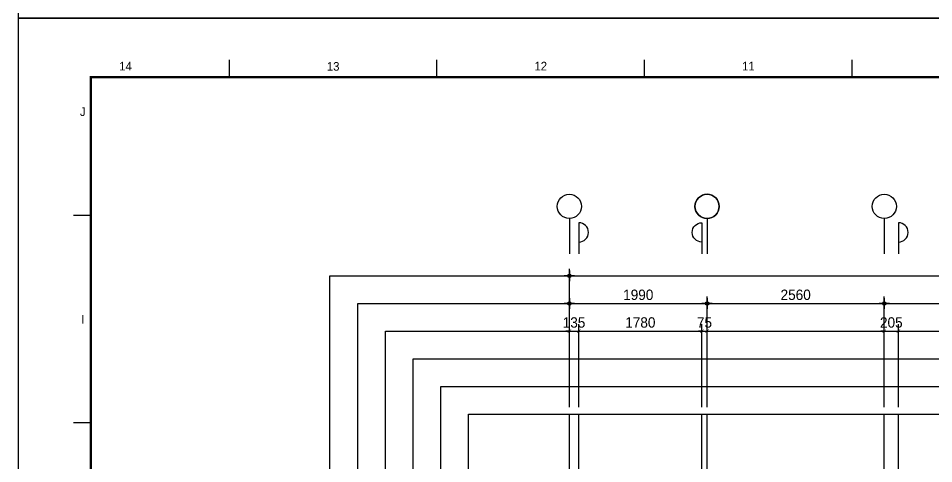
# Model space of a CAD drawing. Header units: millimetres. Extents: x 0 to 92204, y -190080 to 23760.
# Drawn here: x 50154 to 63382, y -77719 to -71280 of the extents above; entities that cross this region are included whole.
import ezdxf
from ezdxf.enums import TextEntityAlignment as Align

# ---------------------------------------------------------------- set-up
doc = ezdxf.new("R2010")
doc.units = ezdxf.units.MM
doc.header["$LTSCALE"] = 100
doc.linetypes.add('AUDIT_D_220706163347-0', pattern=[0])
doc.linetypes.add('CEN', pattern=[62, 60, -1, 0, -1])
doc.layers.get('defpoints').update_dxf_attribs({"color": 139})
for name, color, linetype in [('A-치수', 7, 'AUDIT_D_220706163347-0'), ('AA-BORD-FORM', 7, 'Continuous'), ('AA-BORD-TEXT', 3, 'Continuous'), ('AA-XXXX-DIMS', 7, 'Continuous'), ('CEN_CON', 1, 'CEN'), ('DIM', 7, 'AUDIT_D_220706163347-0')]:
    doc.layers.add(name, color=color, linetype=linetype)
doc.layers.add('AA-XXXX-MC', color=153, linetype='AUDIT_D_220706163347-0', plot=False)
doc.styles.add('HAUD01', font='Dotum.ttf')
doc.styles.add('맑은고딕', font='malgun.ttf', dxfattribs={"width": 0.9})
doc.dimstyles.new('DIM-50', dxfattribs={"dimscale": 50, "dimtxt": 3, "dimasz": 1, "dimexe": 2, "dimexo": 2, "dimgap": 1, "dimtad": 1, "dimdec": 0, "dimzin": 0, "dimdsep": 46, "dimtxsty": '맑은고딕', "dimblk1": 'DIMDOT', "dimblk2": 'DIMDOT', "dimsah": 1, "dimcen": 0.09, "dimdle": 2, "dimclrd": 7, "dimclre": 7, "dimclrt": 3, "dimadec": 0, "dimazin": 0, "dimtfac": 1, "dimtdec": 0, "dimtix": 1, "dimtmove": 2, "dimatfit": 3, "dimldrblk": 'DIMDOT', "dimfxl": 1, "dimtolj": 1, "dimtzin": 0, "dimarcsym": 0})
doc.dimstyles.new('MCDIM-50', dxfattribs={"dimscale": 50, "dimtxt": 3, "dimasz": 1, "dimexe": 2, "dimexo": 2, "dimgap": 1, "dimtad": 1, "dimdec": 0, "dimzin": 0, "dimdsep": 46, "dimtxsty": '맑은고딕', "dimblk1": 'ARCHTICK', "dimblk2": 'ARCHTICK', "dimsah": 1, "dimcen": 0.09, "dimdle": 2, "dimclrd": 7, "dimclre": 7, "dimclrt": 3, "dimadec": 0, "dimazin": 0, "dimtfac": 1, "dimtdec": 0, "dimtix": 1, "dimtmove": 2, "dimatfit": 3, "dimldrblk": 'ARCHTICK', "dimfxl": 1, "dimtolj": 1, "dimtzin": 0, "dimarcsym": 0})

# ---------------------------------------------------------------- blocks, each defined once
blk = doc.blocks.new('중심')
at = {"layer": 'DIM'}
blk.add_line((-350, 0), (0, 0), dxfattribs=at)
blk.add_circle((-470, 0), 120, dxfattribs=at)
blk = doc.blocks.new('DIMDOT')
at = {"layer": 'AA-XXXX-DIMS'}
for p, q in [((-1.5, 0), (1.5, 0)), ((0, -1.5), (0, 1.5))]:
    blk.add_line(p, q, dxfattribs=at)
for radius in [0.5, 0.25]:
    blk.add_circle((0, 0), radius, dxfattribs=at)
blk = doc.blocks.new('*D2636')
at = {"layer": 'defpoints', "color": 0, "transparency": 16777216}
for p in [(9954, -99163), (7964, -100763), (9954, -100763)]:
    blk.add_point(p, dxfattribs=at)
at = {"layer": 'DIM', "color": 7, "lineweight": -2, "transparency": 16777216}
for p, q in [((7964, -100663), (7964, -99063)), ((9954, -100663), (9954, -99063)), ((8014, -99163), (9904, -99163))]:
    blk.add_line(p, q, dxfattribs=at)
at = {"layer": 'DIM', "color": 7, "lineweight": -2, "transparency": 16777216, "xscale": 50, "yscale": 50, "zscale": 50, "rotation": 180}
blk.add_blockref('DIMDOT', (7964, -99163), dxfattribs=at)
at = {"layer": 'DIM', "color": 7, "lineweight": -2, "transparency": 16777216, "xscale": 50, "yscale": 50, "zscale": 50}
blk.add_blockref('DIMDOT', (9954, -99163), dxfattribs=at)
at = {"layer": 'DIM', "color": 3, "transparency": 16777216, "insert": (8959, -99038), "char_height": 150, "attachment_point": 5, "style": 'HAUD01'}
blk.add_mtext('\\A1;1990', dxfattribs=at)
blk = doc.blocks.new('*D2637')
at = {"layer": 'defpoints', "color": 0, "transparency": 16777216}
for p in [(12514, -99163), (9954, -100763), (12514, -100763)]:
    blk.add_point(p, dxfattribs=at)
at = {"layer": 'DIM', "color": 7, "lineweight": -2, "transparency": 16777216}
for p, q in [((9954, -100663), (9954, -99063)), ((12514, -100663), (12514, -99063)), ((10004, -99163), (12464, -99163))]:
    blk.add_line(p, q, dxfattribs=at)
at = {"layer": 'DIM', "color": 7, "lineweight": -2, "transparency": 16777216, "xscale": 50, "yscale": 50, "zscale": 50, "rotation": 180}
blk.add_blockref('DIMDOT', (9954, -99163), dxfattribs=at)
at = {"layer": 'DIM', "color": 7, "lineweight": -2, "transparency": 16777216, "xscale": 50, "yscale": 50, "zscale": 50}
blk.add_blockref('DIMDOT', (12514, -99163), dxfattribs=at)
at = {"layer": 'DIM', "color": 3, "transparency": 16777216, "insert": (11234, -99038), "char_height": 150, "attachment_point": 5, "style": 'HAUD01'}
blk.add_mtext('\\A1;2560', dxfattribs=at)
blk = doc.blocks.new('*D2638')
at = {"layer": 'defpoints', "color": 0, "transparency": 16777216}
for p in [(16054, -99163), (12514, -100763), (16054, -100763)]:
    blk.add_point(p, dxfattribs=at)
at = {"layer": 'DIM', "color": 7, "lineweight": -2, "transparency": 16777216}
for p, q in [((12514, -100663), (12514, -99063)), ((16054, -100663), (16054, -99063)), ((12564, -99163), (16004, -99163))]:
    blk.add_line(p, q, dxfattribs=at)
at = {"layer": 'DIM', "color": 7, "lineweight": -2, "transparency": 16777216, "xscale": 50, "yscale": 50, "zscale": 50, "rotation": 180}
blk.add_blockref('DIMDOT', (12514, -99163), dxfattribs=at)
at = {"layer": 'DIM', "color": 7, "lineweight": -2, "transparency": 16777216, "xscale": 50, "yscale": 50, "zscale": 50}
blk.add_blockref('DIMDOT', (16054, -99163), dxfattribs=at)
at = {"layer": 'DIM', "color": 3, "transparency": 16777216, "insert": (14284, -99038), "char_height": 150, "attachment_point": 5, "style": 'HAUD01'}
blk.add_mtext('\\A1;3540', dxfattribs=at)
blk = doc.blocks.new('*D2648')
at = {"layer": 'defpoints', "color": 0, "transparency": 16777216}
for p in [(32529, -98763), (7964, -100763), (32529, -100763)]:
    blk.add_point(p, dxfattribs=at)
at = {"layer": 'DIM', "color": 7, "lineweight": -2, "transparency": 16777216}
for p, q in [((7964, -100663), (7964, -98663)), ((32529, -100663), (32529, -98663)), ((8014, -98763), (32479, -98763))]:
    blk.add_line(p, q, dxfattribs=at)
at = {"layer": 'DIM', "color": 7, "lineweight": -2, "transparency": 16777216, "xscale": 50, "yscale": 50, "zscale": 50, "rotation": 180}
blk.add_blockref('DIMDOT', (7964, -98763), dxfattribs=at)
at = {"layer": 'DIM', "color": 7, "lineweight": -2, "transparency": 16777216, "xscale": 50, "yscale": 50, "zscale": 50}
blk.add_blockref('DIMDOT', (32529, -98763), dxfattribs=at)
at = {"layer": 'DIM', "color": 3, "transparency": 16777216, "insert": (20246, -98638), "char_height": 150, "attachment_point": 5, "style": 'HAUD01'}
blk.add_mtext('\\A1;24565', dxfattribs=at)
blk = doc.blocks.new('_ArchTick')
at = {"color": 0, "linetype": 'ByBlock', "const_width": 0.15}
blk.add_lwpolyline([(-0.5, -0.5), (0.5, 0.5)], dxfattribs=at)
blk = doc.blocks.new('*D2649')
at = {"layer": 'defpoints', "color": 0, "linetype": 'ByBlock', "transparency": 16777216}
for p in [(8099, -99563), (7964, -100763), (8099, -100763)]:
    blk.add_point(p, dxfattribs=at)
at = {"layer": 'DIM', "color": 7, "linetype": 'ByBlock', "lineweight": -2, "transparency": 16777216}
for p, q in [((7964, -100663), (7964, -99463)), ((8099, -100663), (8099, -99463)), ((7964, -99563), (7914, -99563)), ((7964, -99563), (8099, -99563)), ((8099, -99563), (8149, -99563))]:
    blk.add_line(p, q, dxfattribs=at)
at = {"layer": 'DIM', "color": 7, "linetype": 'ByBlock', "lineweight": -2, "transparency": 16777216, "xscale": 50, "yscale": 50, "zscale": 50}
blk.add_blockref('_ArchTick', (7964, -99563), dxfattribs=at)
at = {"layer": 'DIM', "color": 7, "linetype": 'ByBlock', "lineweight": -2, "transparency": 16777216, "xscale": 50, "yscale": 50, "zscale": 50, "rotation": 180}
blk.add_blockref('_ArchTick', (8099, -99563), dxfattribs=at)
at = {"layer": 'DIM', "color": 3, "linetype": 'ByBlock', "transparency": 16777216, "insert": (8031, -99438), "char_height": 150, "attachment_point": 5, "style": 'HAUD01'}
blk.add_mtext('\\A1;135', dxfattribs=at)
blk = doc.blocks.new('*D2650')
at = {"layer": 'defpoints', "color": 0, "linetype": 'ByBlock', "transparency": 16777216}
for p in [(9879, -99563), (8099, -100763), (9879, -100763)]:
    blk.add_point(p, dxfattribs=at)
at = {"layer": 'DIM', "color": 7, "linetype": 'ByBlock', "lineweight": -2, "transparency": 16777216}
for p, q in [((8099, -100663), (8099, -99463)), ((9879, -100663), (9879, -99463)), ((7999, -99563), (9979, -99563))]:
    blk.add_line(p, q, dxfattribs=at)
at = {"layer": 'DIM', "color": 7, "linetype": 'ByBlock', "lineweight": -2, "transparency": 16777216, "xscale": 50, "yscale": 50, "zscale": 50, "rotation": 180}
blk.add_blockref('_ArchTick', (8099, -99563), dxfattribs=at)
at = {"layer": 'DIM', "color": 7, "linetype": 'ByBlock', "lineweight": -2, "transparency": 16777216, "xscale": 50, "yscale": 50, "zscale": 50}
blk.add_blockref('_ArchTick', (9879, -99563), dxfattribs=at)
at = {"layer": 'DIM', "color": 3, "linetype": 'ByBlock', "transparency": 16777216, "insert": (8989, -99438), "char_height": 150, "attachment_point": 5, "style": 'HAUD01'}
blk.add_mtext('\\A1;1780', dxfattribs=at)
blk = doc.blocks.new('*D2651')
at = {"layer": 'defpoints', "color": 0, "linetype": 'ByBlock', "transparency": 16777216}
for p in [(9954, -99563), (9879, -100763), (9954, -100763)]:
    blk.add_point(p, dxfattribs=at)
at = {"layer": 'DIM', "color": 7, "linetype": 'ByBlock', "lineweight": -2, "transparency": 16777216}
for p, q in [((9879, -100663), (9879, -99463)), ((9954, -100663), (9954, -99463)), ((9879, -99563), (9829, -99563)), ((9879, -99563), (9954, -99563)), ((9954, -99563), (10004, -99563))]:
    blk.add_line(p, q, dxfattribs=at)
at = {"layer": 'DIM', "color": 7, "linetype": 'ByBlock', "lineweight": -2, "transparency": 16777216, "xscale": 50, "yscale": 50, "zscale": 50}
blk.add_blockref('_ArchTick', (9879, -99563), dxfattribs=at)
at = {"layer": 'DIM', "color": 7, "linetype": 'ByBlock', "lineweight": -2, "transparency": 16777216, "xscale": 50, "yscale": 50, "zscale": 50, "rotation": 180}
blk.add_blockref('_ArchTick', (9954, -99563), dxfattribs=at)
at = {"layer": 'DIM', "color": 3, "linetype": 'ByBlock', "transparency": 16777216, "insert": (9916, -99438), "char_height": 150, "attachment_point": 5, "style": 'HAUD01'}
blk.add_mtext('\\A1;75', dxfattribs=at)
blk = doc.blocks.new('*D2652')
at = {"layer": 'defpoints', "color": 0, "linetype": 'ByBlock', "transparency": 16777216}
for p in [(12719, -99563), (12514, -100763), (12719, -100763)]:
    blk.add_point(p, dxfattribs=at)
at = {"layer": 'DIM', "color": 7, "linetype": 'ByBlock', "lineweight": -2, "transparency": 16777216}
for p, q in [((12514, -100663), (12514, -99463)), ((12719, -100663), (12719, -99463)), ((12514, -99563), (12464, -99563)), ((12514, -99563), (12719, -99563)), ((12719, -99563), (12769, -99563))]:
    blk.add_line(p, q, dxfattribs=at)
at = {"layer": 'DIM', "color": 7, "linetype": 'ByBlock', "lineweight": -2, "transparency": 16777216, "xscale": 50, "yscale": 50, "zscale": 50}
blk.add_blockref('_ArchTick', (12514, -99563), dxfattribs=at)
at = {"layer": 'DIM', "color": 7, "linetype": 'ByBlock', "lineweight": -2, "transparency": 16777216, "xscale": 50, "yscale": 50, "zscale": 50, "rotation": 180}
blk.add_blockref('_ArchTick', (12719, -99563), dxfattribs=at)
at = {"layer": 'DIM', "color": 3, "linetype": 'ByBlock', "transparency": 16777216, "insert": (12616, -99438), "char_height": 150, "attachment_point": 5, "style": 'HAUD01'}
blk.add_mtext('\\A1;205', dxfattribs=at)
blk = doc.blocks.new('*D2653')
at = {"layer": 'defpoints', "color": 0, "linetype": 'ByBlock', "transparency": 16777216}
for p in [(15919, -99563), (12719, -100763), (15919, -100763)]:
    blk.add_point(p, dxfattribs=at)
at = {"layer": 'DIM', "color": 7, "linetype": 'ByBlock', "lineweight": -2, "transparency": 16777216}
for p, q in [((12719, -100663), (12719, -99463)), ((15919, -100663), (15919, -99463)), ((12619, -99563), (16019, -99563))]:
    blk.add_line(p, q, dxfattribs=at)
at = {"layer": 'DIM', "color": 7, "linetype": 'ByBlock', "lineweight": -2, "transparency": 16777216, "xscale": 50, "yscale": 50, "zscale": 50, "rotation": 180}
blk.add_blockref('_ArchTick', (12719, -99563), dxfattribs=at)
at = {"layer": 'DIM', "color": 7, "linetype": 'ByBlock', "lineweight": -2, "transparency": 16777216, "xscale": 50, "yscale": 50, "zscale": 50}
blk.add_blockref('_ArchTick', (15919, -99563), dxfattribs=at)
at = {"layer": 'DIM', "color": 3, "linetype": 'ByBlock', "transparency": 16777216, "insert": (14319, -99438), "char_height": 150, "attachment_point": 5, "style": 'HAUD01'}
blk.add_mtext('\\A1;3200', dxfattribs=at)
blk = doc.blocks.new('XR-FORM 청주월명')
at = {"layer": 'AA-BORD-FORM', "color": 2}
for p, q in [((61, 577), (61, 582)), ((121, 577), (121, 582)), ((181, 577), (181, 582)), ((241, 577), (241, 582)), ((21, 537), (16, 537)), ((21, 477), (16, 477))]:
    blk.add_line(p, q, dxfattribs=at)
at = {"layer": 'AA-BORD-FORM', "color": 1}
blk.add_lwpolyline([(0, 0), (841, 0), (841, 594), (0, 594)], close=True, dxfattribs=at)
at = {"layer": 'AA-BORD-FORM', "color": 2, "const_width": 0.682}
blk.add_lwpolyline([(21, 17), (21, 577), (821, 577), (821, 17)], close=True, dxfattribs=at)
at = {"layer": 'AA-BORD-TEXT', "color": 7, "style": 'HAUD01'}
for s, p in [('14', (31, 580.17)), ('13', (91, 580.1)), ('12', (151, 580.17)), ('11', (211, 580.17)), ('J', (18.63, 567)), ('I', (18.67, 507))]:
    blk.add_text(s, height=2.5, dxfattribs=at).set_placement(p, align=Align.MIDDLE_CENTER)
blk = doc.blocks.new('DIM-1108')
at = {"layer": 'DIM'}
for points in [[(8098.9, -98274.9, 1), (8098.9, -97994.9), (8098.9, -98444.9)], [(9878.9, -98274.9, -1), (9878.9, -97994.9), (9878.9, -98444.9)], [(12718.9, -98274.9, 1), (12718.9, -97994.9), (12718.9, -98444.9)]]:
    blk.add_lwpolyline(points, format="xyb", dxfattribs=at)
at = {"layer": 'A-치수', "zscale": 1.458333333333333}
for p, xscale, yscale, rotation in [((7963.9, -98444.9), 1.458333333333333, 1.458333333333333, 270), ((9953.9, -98444.9), -1.458333333333342, 1.458333333333342, 90), ((9953.9, -98444.9), 1.458333333333333, 1.458333333333333, 270), ((12513.9, -98444.9), 1.458333333333333, 1.458333333333333, 270)]:
    blk.add_blockref('중심', p, dxfattribs=dict(at, xscale=xscale, yscale=yscale, rotation=rotation))
at = {"layer": 'DIM'}
for base, p1, p2, picture, middle in [((32528.9, -98763.4), (7963.9, -100763.4), (32528.9, -100763.4), '*D2648', (20246.4, -98638.3)), ((9953.9, -99163.4), (7963.9, -100763.4), (9953.9, -100763.4), '*D2636', (8958.9, -99038.3)), ((12513.9, -99163.4), (9953.9, -100763.4), (12513.9, -100763.4), '*D2637', (11233.9, -99038.3)), ((16053.9, -99163.4), (12513.9, -100763.4), (16053.9, -100763.4), '*D2638', (14283.9, -99038.3))]:
    dim = blk.add_linear_dim(base=base, p1=p1, p2=p2, dimstyle='DIM-50', override={"dimscale": 50, "dimtxsty": 'HAUD01'}, dxfattribs=at)
    dim.commit()
    dim.dimension.update_dxf_attribs({"geometry": picture, "text_midpoint": middle})
at = {"layer": 'DIM', "linetype": 'ByBlock'}
for base, p1, p2, picture, middle in [((8098.9, -99563.4), (7963.9, -100763.4), (8098.9, -100763.4), '*D2649', (8031.4, -99438.3)), ((9878.9, -99563.4), (8098.9, -100763.4), (9878.9, -100763.4), '*D2650', (8988.9, -99438.3)), ((9953.9, -99563.4), (9878.9, -100763.4), (9953.9, -100763.4), '*D2651', (9916.4, -99438.3)), ((12718.9, -99563.4), (12513.9, -100763.4), (12718.9, -100763.4), '*D2652', (12616.4, -99438.3)), ((15918.9, -99563.4), (12718.9, -100763.4), (15918.9, -100763.4), '*D2653', (14318.9, -99438.3))]:
    dim = blk.add_linear_dim(base=base, p1=p1, p2=p2, dimstyle='MCDIM-50', override={"dimtxsty": 'HAUD01'}, dxfattribs=at)
    dim.commit()
    dim.dimension.update_dxf_attribs({"geometry": picture, "text_midpoint": middle})

msp = doc.modelspace()

# ---------------------------------------------------------------- linework, layer by layer
at = {"layer": 'AA-XXXX-MC'}
for p, q in [((58252.8, -82888.4), (58252.8, -77003.4)), ((60032.8, -82888.4), (60032.8, -77003.4)), ((62872.8, -82888.4), (62872.8, -77003.4))]:
    msp.add_line(p, q, dxfattribs=at)
at = {"layer": 'CEN_CON'}
for p, q in [((58117.8, -82888.4), (58117.8, -77003.4)), ((60107.8, -82888.4), (60107.8, -77003.4)), ((62667.8, -82888.4), (62667.8, -77003.4))]:
    msp.add_line(p, q, dxfattribs=at)
at = {"layer": 'defpoints'}
for points in [[(54658.1, -75003.4), (84982.8, -75003.4), (84982.8, -95523.4), (54658.1, -95523.4)], [(55058.1, -75403.4), (84582.8, -75403.4), (84582.8, -95123.4), (55058.1, -95123.4)], [(55458.1, -75803.4), (84182.8, -75803.4), (84182.8, -94723.4), (55458.1, -94723.4)], [(55858.1, -76203.4), (83782.8, -76203.4), (83782.8, -94323.4), (55858.1, -94323.4)], [(56258.1, -76603.4), (83382.8, -76603.4), (83382.8, -93923.4), (56258.1, -93923.4)], [(56658.1, -77003.4), (82982.8, -77003.4), (82982.8, -93523.4), (56658.1, -93523.4)]]:
    msp.add_lwpolyline(points, close=True, dxfattribs=at)

# ---------------------------------------------------------------- block references
msp.add_blockref('DIM-1108', (50153.9, 23760))
for p, xscale, yscale, zscale in [((50153.9, -71280), 40, 40, 40), ((50153.9, -100980), 50, 50, 50)]:
    msp.add_blockref('XR-FORM 청주월명', p, dxfattribs=dict(xscale=xscale, yscale=yscale, zscale=zscale))

doc.saveas('drawing.dxf')
